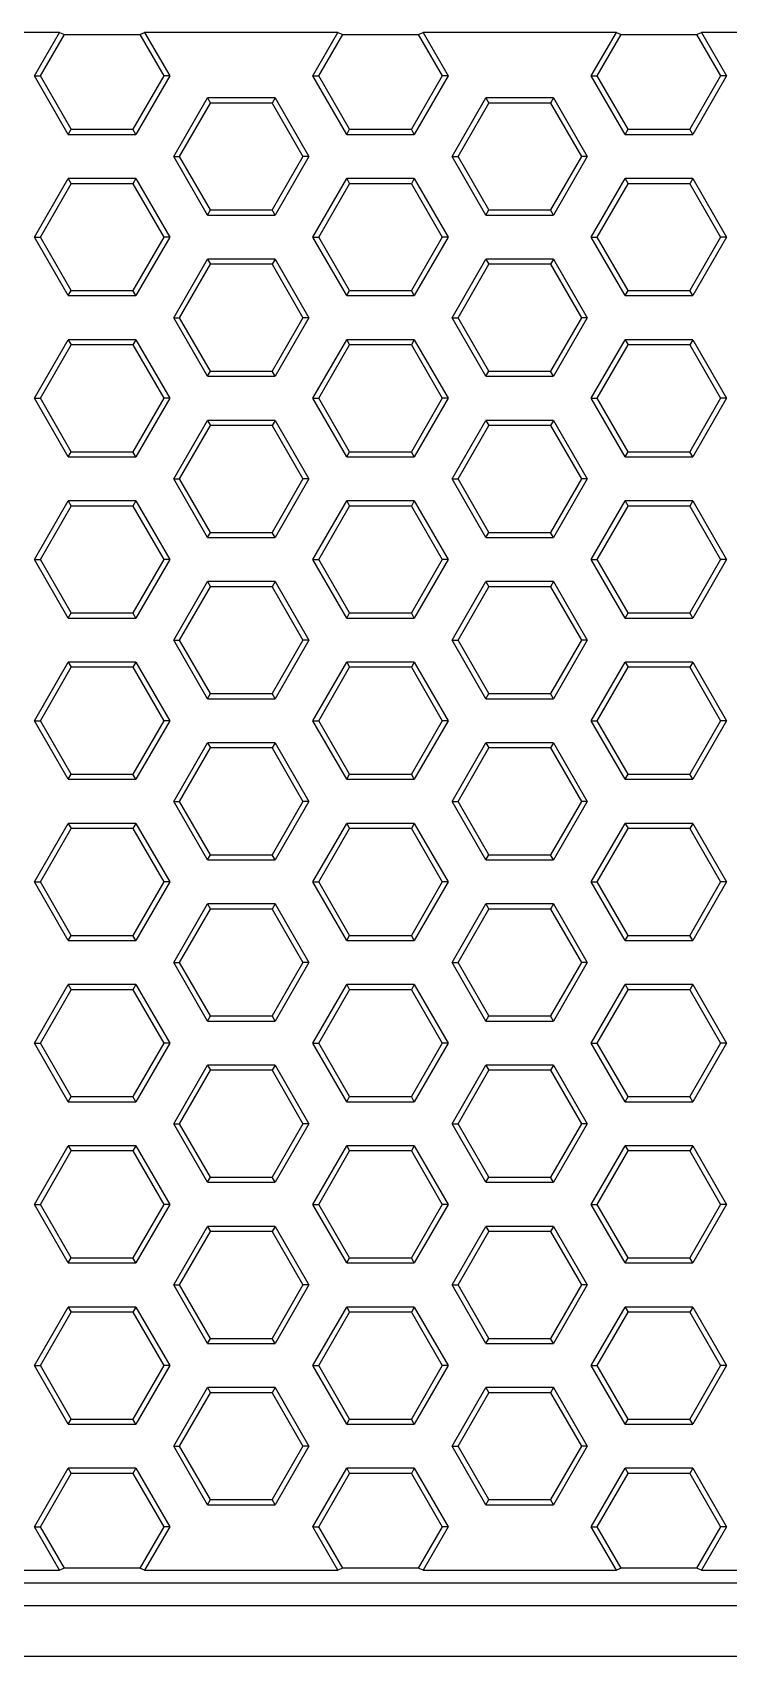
# Model space of a CAD drawing. Header units: inches. Extents: x 0.1 to 21.8, y 1.5 to 18.3.
# Drawn here: x 8.764 to 9.512, y 1.513 to 3.258 of the extents above; entities that cross this region are included whole.
import ezdxf

# ---------------------------------------------------------------- set-up
doc = ezdxf.new("R2010")
doc.units = ezdxf.units.IN
doc.header["$MEASUREMENT"] = 0
doc.layers.add('Honeycomb', color=7, linetype='Continuous', true_color=0xffffff)

msp = doc.modelspace()

# ---------------------------------------------------------------- linework, layer by layer
at = {"layer": 'Honeycomb', "color": 250, "linetype": 'Continuous'}
for p, q in [((8.792729, 3.258199), (8.584971, 3.258199)), ((8.765799, 3.211554), (8.792729, 3.258199)), ((8.772156, 3.211554), (8.797896, 3.256138)), ((8.792729, 3.258199), (8.797896, 3.256138)), ((8.797896, 3.256138), (8.878999, 3.256138)), ((8.878999, 3.256138), (8.884166, 3.258199)), ((8.878999, 3.256138), (8.90474, 3.211554)), ((8.884166, 3.258199), (8.911097, 3.211554)), ((9.091924, 3.258199), (8.884166, 3.258199)), ((9.064994, 3.211554), (9.091924, 3.258199)), ((9.071351, 3.211554), (9.097092, 3.256138)), ((9.091924, 3.258199), (9.097092, 3.256138)), ((9.097092, 3.256138), (9.178194, 3.256138)), ((9.178194, 3.256138), (9.183361, 3.258199)), ((9.178194, 3.256138), (9.203935, 3.211554)), ((9.183361, 3.258199), (9.210292, 3.211554)), ((9.391119, 3.258199), (9.183361, 3.258199)), ((9.364189, 3.211554), (9.391119, 3.258199)), ((9.370546, 3.211554), (9.396287, 3.256138)), ((9.391119, 3.258199), (9.396287, 3.256138)), ((9.396287, 3.256138), (9.477389, 3.256138)), ((9.477389, 3.256138), (9.482557, 3.258199)), ((9.477389, 3.256138), (9.50313, 3.211554)), ((9.482557, 3.258199), (9.509487, 3.211554)), ((9.690315, 3.258199), (9.482557, 3.258199)), ((8.802123, 3.148638), (8.765799, 3.211554)), ((8.765799, 3.211554), (8.772156, 3.211554)), ((8.805302, 3.154144), (8.772156, 3.211554)), ((8.90474, 3.211554), (8.871594, 3.154144)), ((8.911097, 3.211554), (8.874773, 3.148638)), ((8.911097, 3.211554), (8.90474, 3.211554)), ((9.101318, 3.148638), (9.064994, 3.211554)), ((9.064994, 3.211554), (9.071351, 3.211554)), ((9.104497, 3.154144), (9.071351, 3.211554)), ((9.203935, 3.211554), (9.170789, 3.154144)), ((9.210292, 3.211554), (9.173968, 3.148638)), ((9.210292, 3.211554), (9.203935, 3.211554)), ((9.400513, 3.148638), (9.364189, 3.211554)), ((9.364189, 3.211554), (9.370546, 3.211554)), ((9.403692, 3.154144), (9.370546, 3.211554)), ((9.50313, 3.211554), (9.469984, 3.154144)), ((9.509487, 3.211554), (9.473163, 3.148638)), ((9.509487, 3.211554), (9.50313, 3.211554)), ((8.915396, 3.124945), (8.951721, 3.187861)), ((8.921754, 3.124945), (8.954899, 3.182355)), ((8.951721, 3.187861), (8.954899, 3.182355)), ((9.02437, 3.187861), (8.951721, 3.187861)), ((9.021191, 3.182355), (8.954899, 3.182355)), ((9.02437, 3.187861), (9.021191, 3.182355)), ((9.021191, 3.182355), (9.054337, 3.124945)), ((9.02437, 3.187861), (9.060695, 3.124945)), ((9.214591, 3.124945), (9.250916, 3.187861)), ((9.220949, 3.124945), (9.254095, 3.182355)), ((9.250916, 3.187861), (9.254095, 3.182355)), ((9.323565, 3.187861), (9.250916, 3.187861)), ((9.320386, 3.182355), (9.254095, 3.182355)), ((9.323565, 3.187861), (9.320386, 3.182355)), ((9.320386, 3.182355), (9.353532, 3.124945)), ((9.323565, 3.187861), (9.35989, 3.124945)), ((8.802123, 3.148638), (8.805302, 3.154144)), ((8.802123, 3.148638), (8.874773, 3.148638)), ((8.805302, 3.154144), (8.871594, 3.154144)), ((8.874773, 3.148638), (8.871594, 3.154144)), ((9.101318, 3.148638), (9.104497, 3.154144)), ((9.101318, 3.148638), (9.173968, 3.148638)), ((9.104497, 3.154144), (9.170789, 3.154144)), ((9.173968, 3.148638), (9.170789, 3.154144)), ((9.400513, 3.148638), (9.403692, 3.154144)), ((9.400513, 3.148638), (9.473163, 3.148638)), ((9.403692, 3.154144), (9.469984, 3.154144)), ((9.473163, 3.148638), (9.469984, 3.154144)), ((8.951721, 3.062029), (8.915396, 3.124945)), ((8.915396, 3.124945), (8.921754, 3.124945)), ((8.954899, 3.067535), (8.921754, 3.124945)), ((9.054337, 3.124945), (9.021191, 3.067535)), ((9.060695, 3.124945), (9.02437, 3.062029)), ((9.060695, 3.124945), (9.054337, 3.124945)), ((9.250916, 3.062029), (9.214591, 3.124945)), ((9.214591, 3.124945), (9.220949, 3.124945)), ((9.254095, 3.067535), (9.220949, 3.124945)), ((9.353532, 3.124945), (9.320386, 3.067535)), ((9.35989, 3.124945), (9.323565, 3.062029)), ((9.35989, 3.124945), (9.353532, 3.124945)), ((8.765799, 3.038336), (8.802123, 3.101252)), ((8.772156, 3.038336), (8.805302, 3.095746)), ((8.802123, 3.101252), (8.805302, 3.095746)), ((8.874773, 3.101252), (8.802123, 3.101252)), ((8.871594, 3.095746), (8.805302, 3.095746)), ((8.874773, 3.101252), (8.871594, 3.095746)), ((8.871594, 3.095746), (8.90474, 3.038336)), ((8.874773, 3.101252), (8.911097, 3.038336)), ((9.064994, 3.038336), (9.101318, 3.101252)), ((9.071351, 3.038336), (9.104497, 3.095746)), ((9.101318, 3.101252), (9.104497, 3.095746)), ((9.173968, 3.101252), (9.101318, 3.101252)), ((9.170789, 3.095746), (9.104497, 3.095746)), ((9.173968, 3.101252), (9.170789, 3.095746)), ((9.170789, 3.095746), (9.203935, 3.038336)), ((9.173968, 3.101252), (9.210292, 3.038336)), ((9.364189, 3.038336), (9.400513, 3.101252)), ((9.370546, 3.038336), (9.403692, 3.095746)), ((9.400513, 3.101252), (9.403692, 3.095746)), ((9.473163, 3.101252), (9.400513, 3.101252)), ((9.469984, 3.095746), (9.403692, 3.095746)), ((9.473163, 3.101252), (9.469984, 3.095746)), ((9.469984, 3.095746), (9.50313, 3.038336)), ((9.473163, 3.101252), (9.509487, 3.038336)), ((8.951721, 3.062029), (8.954899, 3.067535)), ((8.951721, 3.062029), (9.02437, 3.062029)), ((8.954899, 3.067535), (9.021191, 3.067535)), ((9.02437, 3.062029), (9.021191, 3.067535)), ((9.250916, 3.062029), (9.254095, 3.067535)), ((9.250916, 3.062029), (9.323565, 3.062029)), ((9.254095, 3.067535), (9.320386, 3.067535)), ((9.323565, 3.062029), (9.320386, 3.067535)), ((8.802123, 2.97542), (8.765799, 3.038336)), ((8.765799, 3.038336), (8.772156, 3.038336)), ((8.805302, 2.980925), (8.772156, 3.038336)), ((8.90474, 3.038336), (8.871594, 2.980925)), ((8.911097, 3.038336), (8.874773, 2.97542)), ((8.911097, 3.038336), (8.90474, 3.038336)), ((9.101318, 2.97542), (9.064994, 3.038336)), ((9.064994, 3.038336), (9.071351, 3.038336)), ((9.104497, 2.980925), (9.071351, 3.038336)), ((9.203935, 3.038336), (9.170789, 2.980925)), ((9.210292, 3.038336), (9.173968, 2.97542)), ((9.210292, 3.038336), (9.203935, 3.038336)), ((9.400513, 2.97542), (9.364189, 3.038336)), ((9.364189, 3.038336), (9.370546, 3.038336)), ((9.403692, 2.980925), (9.370546, 3.038336)), ((9.50313, 3.038336), (9.469984, 2.980925)), ((9.509487, 3.038336), (9.473163, 2.97542)), ((9.509487, 3.038336), (9.50313, 3.038336)), ((8.915396, 2.951727), (8.951721, 3.014643)), ((8.921754, 2.951727), (8.954899, 3.009137)), ((8.951721, 3.014643), (8.954899, 3.009137)), ((9.02437, 3.014643), (8.951721, 3.014643)), ((9.021191, 3.009137), (8.954899, 3.009137)), ((9.02437, 3.014643), (9.021191, 3.009137)), ((9.021191, 3.009137), (9.054337, 2.951727)), ((9.02437, 3.014643), (9.060695, 2.951727)), ((9.214591, 2.951727), (9.250916, 3.014643)), ((9.220949, 2.951727), (9.254095, 3.009137)), ((9.250916, 3.014643), (9.254095, 3.009137)), ((9.323565, 3.014643), (9.250916, 3.014643)), ((9.320386, 3.009137), (9.254095, 3.009137)), ((9.323565, 3.014643), (9.320386, 3.009137)), ((9.320386, 3.009137), (9.353532, 2.951727)), ((9.323565, 3.014643), (9.35989, 2.951727)), ((8.802123, 2.97542), (8.805302, 2.980925)), ((8.802123, 2.97542), (8.874773, 2.97542)), ((8.805302, 2.980925), (8.871594, 2.980925)), ((8.874773, 2.97542), (8.871594, 2.980925)), ((9.101318, 2.97542), (9.104497, 2.980925)), ((9.101318, 2.97542), (9.173968, 2.97542)), ((9.104497, 2.980925), (9.170789, 2.980925)), ((9.173968, 2.97542), (9.170789, 2.980925)), ((9.400513, 2.97542), (9.403692, 2.980925)), ((9.400513, 2.97542), (9.473163, 2.97542)), ((9.403692, 2.980925), (9.469984, 2.980925)), ((9.473163, 2.97542), (9.469984, 2.980925)), ((8.951721, 2.888811), (8.915396, 2.951727)), ((8.915396, 2.951727), (8.921754, 2.951727)), ((8.954899, 2.894316), (8.921754, 2.951727)), ((9.054337, 2.951727), (9.021191, 2.894316)), ((9.060695, 2.951727), (9.02437, 2.888811)), ((9.060695, 2.951727), (9.054337, 2.951727)), ((9.250916, 2.888811), (9.214591, 2.951727)), ((9.214591, 2.951727), (9.220949, 2.951727)), ((9.254095, 2.894316), (9.220949, 2.951727)), ((9.353532, 2.951727), (9.320386, 2.894316)), ((9.35989, 2.951727), (9.323565, 2.888811)), ((9.35989, 2.951727), (9.353532, 2.951727)), ((8.765799, 2.865118), (8.802123, 2.928034)), ((8.772156, 2.865118), (8.805302, 2.922528)), ((8.802123, 2.928034), (8.805302, 2.922528)), ((8.874773, 2.928034), (8.802123, 2.928034)), ((8.871594, 2.922528), (8.805302, 2.922528)), ((8.874773, 2.928034), (8.871594, 2.922528)), ((8.871594, 2.922528), (8.90474, 2.865118)), ((8.874773, 2.928034), (8.911097, 2.865118)), ((9.064994, 2.865118), (9.101318, 2.928034)), ((9.071351, 2.865118), (9.104497, 2.922528)), ((9.101318, 2.928034), (9.104497, 2.922528)), ((9.173968, 2.928034), (9.101318, 2.928034)), ((9.170789, 2.922528), (9.104497, 2.922528)), ((9.173968, 2.928034), (9.170789, 2.922528)), ((9.170789, 2.922528), (9.203935, 2.865118)), ((9.173968, 2.928034), (9.210292, 2.865118)), ((9.364189, 2.865118), (9.400513, 2.928034)), ((9.370546, 2.865118), (9.403692, 2.922528)), ((9.400513, 2.928034), (9.403692, 2.922528)), ((9.473163, 2.928034), (9.400513, 2.928034)), ((9.469984, 2.922528), (9.403692, 2.922528)), ((9.473163, 2.928034), (9.469984, 2.922528)), ((9.469984, 2.922528), (9.50313, 2.865118)), ((9.473163, 2.928034), (9.509487, 2.865118)), ((8.951721, 2.888811), (8.954899, 2.894316)), ((8.951721, 2.888811), (9.02437, 2.888811)), ((8.954899, 2.894316), (9.021191, 2.894316)), ((9.02437, 2.888811), (9.021191, 2.894316)), ((9.250916, 2.888811), (9.254095, 2.894316)), ((9.250916, 2.888811), (9.323565, 2.888811)), ((9.254095, 2.894316), (9.320386, 2.894316)), ((9.323565, 2.888811), (9.320386, 2.894316)), ((8.802123, 2.802202), (8.765799, 2.865118)), ((8.765799, 2.865118), (8.772156, 2.865118)), ((8.805302, 2.807707), (8.772156, 2.865118)), ((8.90474, 2.865118), (8.871594, 2.807707)), ((8.911097, 2.865118), (8.874773, 2.802202)), ((8.911097, 2.865118), (8.90474, 2.865118)), ((9.101318, 2.802202), (9.064994, 2.865118)), ((9.064994, 2.865118), (9.071351, 2.865118)), ((9.104497, 2.807707), (9.071351, 2.865118)), ((9.203935, 2.865118), (9.170789, 2.807707)), ((9.210292, 2.865118), (9.173968, 2.802202)), ((9.210292, 2.865118), (9.203935, 2.865118)), ((9.400513, 2.802202), (9.364189, 2.865118)), ((9.364189, 2.865118), (9.370546, 2.865118)), ((9.403692, 2.807707), (9.370546, 2.865118)), ((9.50313, 2.865118), (9.469984, 2.807707)), ((9.509487, 2.865118), (9.473163, 2.802202)), ((9.509487, 2.865118), (9.50313, 2.865118)), ((8.915396, 2.778509), (8.951721, 2.841425)), ((8.921754, 2.778509), (8.954899, 2.835919)), ((8.951721, 2.841425), (8.954899, 2.835919)), ((9.02437, 2.841425), (8.951721, 2.841425)), ((9.021191, 2.835919), (8.954899, 2.835919)), ((9.02437, 2.841425), (9.021191, 2.835919)), ((9.021191, 2.835919), (9.054337, 2.778509)), ((9.02437, 2.841425), (9.060695, 2.778509)), ((9.214591, 2.778509), (9.250916, 2.841425)), ((9.220949, 2.778509), (9.254095, 2.835919)), ((9.250916, 2.841425), (9.254095, 2.835919)), ((9.323565, 2.841425), (9.250916, 2.841425)), ((9.320386, 2.835919), (9.254095, 2.835919)), ((9.323565, 2.841425), (9.320386, 2.835919)), ((9.320386, 2.835919), (9.353532, 2.778509)), ((9.323565, 2.841425), (9.35989, 2.778509)), ((8.802123, 2.802202), (8.805302, 2.807707)), ((8.802123, 2.802202), (8.874773, 2.802202)), ((8.805302, 2.807707), (8.871594, 2.807707)), ((8.874773, 2.802202), (8.871594, 2.807707)), ((9.101318, 2.802202), (9.104497, 2.807707)), ((9.101318, 2.802202), (9.173968, 2.802202)), ((9.104497, 2.807707), (9.170789, 2.807707)), ((9.173968, 2.802202), (9.170789, 2.807707)), ((9.400513, 2.802202), (9.403692, 2.807707)), ((9.400513, 2.802202), (9.473163, 2.802202)), ((9.403692, 2.807707), (9.469984, 2.807707)), ((9.473163, 2.802202), (9.469984, 2.807707)), ((8.951721, 2.715592), (8.915396, 2.778509)), ((8.915396, 2.778509), (8.921754, 2.778509)), ((8.954899, 2.721098), (8.921754, 2.778509)), ((9.054337, 2.778509), (9.021191, 2.721098)), ((9.060695, 2.778509), (9.02437, 2.715592)), ((9.060695, 2.778509), (9.054337, 2.778509)), ((9.250916, 2.715592), (9.214591, 2.778509)), ((9.214591, 2.778509), (9.220949, 2.778509)), ((9.254095, 2.721098), (9.220949, 2.778509)), ((9.353532, 2.778509), (9.320386, 2.721098)), ((9.35989, 2.778509), (9.323565, 2.715592)), ((9.35989, 2.778509), (9.353532, 2.778509)), ((8.765799, 2.691899), (8.802123, 2.754816)), ((8.772156, 2.691899), (8.805302, 2.74931)), ((8.802123, 2.754816), (8.805302, 2.74931)), ((8.874773, 2.754816), (8.802123, 2.754816)), ((8.871594, 2.74931), (8.805302, 2.74931)), ((8.874773, 2.754816), (8.871594, 2.74931)), ((8.871594, 2.74931), (8.90474, 2.691899)), ((8.874773, 2.754816), (8.911097, 2.691899)), ((9.064994, 2.691899), (9.101318, 2.754816)), ((9.071351, 2.691899), (9.104497, 2.74931)), ((9.101318, 2.754816), (9.104497, 2.74931)), ((9.173968, 2.754816), (9.101318, 2.754816)), ((9.170789, 2.74931), (9.104497, 2.74931)), ((9.173968, 2.754816), (9.170789, 2.74931)), ((9.170789, 2.74931), (9.203935, 2.691899)), ((9.173968, 2.754816), (9.210292, 2.691899)), ((9.364189, 2.691899), (9.400513, 2.754816)), ((9.370546, 2.691899), (9.403692, 2.74931)), ((9.400513, 2.754816), (9.403692, 2.74931)), ((9.473163, 2.754816), (9.400513, 2.754816)), ((9.469984, 2.74931), (9.403692, 2.74931)), ((9.473163, 2.754816), (9.469984, 2.74931)), ((9.469984, 2.74931), (9.50313, 2.691899)), ((9.473163, 2.754816), (9.509487, 2.691899)), ((8.951721, 2.715592), (8.954899, 2.721098)), ((8.951721, 2.715592), (9.02437, 2.715592)), ((8.954899, 2.721098), (9.021191, 2.721098)), ((9.02437, 2.715592), (9.021191, 2.721098)), ((9.250916, 2.715592), (9.254095, 2.721098)), ((9.250916, 2.715592), (9.323565, 2.715592)), ((9.254095, 2.721098), (9.320386, 2.721098)), ((9.323565, 2.715592), (9.320386, 2.721098)), ((8.802123, 2.628983), (8.765799, 2.691899)), ((8.765799, 2.691899), (8.772156, 2.691899)), ((8.805302, 2.634489), (8.772156, 2.691899)), ((8.90474, 2.691899), (8.871594, 2.634489)), ((8.911097, 2.691899), (8.874773, 2.628983)), ((8.911097, 2.691899), (8.90474, 2.691899)), ((9.101318, 2.628983), (9.064994, 2.691899)), ((9.064994, 2.691899), (9.071351, 2.691899)), ((9.104497, 2.634489), (9.071351, 2.691899)), ((9.203935, 2.691899), (9.170789, 2.634489)), ((9.210292, 2.691899), (9.173968, 2.628983)), ((9.210292, 2.691899), (9.203935, 2.691899)), ((9.400513, 2.628983), (9.364189, 2.691899)), ((9.364189, 2.691899), (9.370546, 2.691899)), ((9.403692, 2.634489), (9.370546, 2.691899)), ((9.50313, 2.691899), (9.469984, 2.634489)), ((9.509487, 2.691899), (9.473163, 2.628983)), ((9.509487, 2.691899), (9.50313, 2.691899)), ((8.915396, 2.60529), (8.951721, 2.668206)), ((8.921754, 2.60529), (8.954899, 2.662701)), ((8.951721, 2.668206), (8.954899, 2.662701)), ((9.02437, 2.668206), (8.951721, 2.668206)), ((9.021191, 2.662701), (8.954899, 2.662701)), ((9.02437, 2.668206), (9.021191, 2.662701)), ((9.021191, 2.662701), (9.054337, 2.60529)), ((9.02437, 2.668206), (9.060695, 2.60529)), ((9.214591, 2.60529), (9.250916, 2.668206)), ((9.220949, 2.60529), (9.254095, 2.662701)), ((9.250916, 2.668206), (9.254095, 2.662701)), ((9.323565, 2.668206), (9.250916, 2.668206)), ((9.320386, 2.662701), (9.254095, 2.662701)), ((9.323565, 2.668206), (9.320386, 2.662701)), ((9.320386, 2.662701), (9.353532, 2.60529)), ((9.323565, 2.668206), (9.35989, 2.60529)), ((8.802123, 2.628983), (8.805302, 2.634489)), ((8.802123, 2.628983), (8.874773, 2.628983)), ((8.805302, 2.634489), (8.871594, 2.634489)), ((8.874773, 2.628983), (8.871594, 2.634489)), ((9.101318, 2.628983), (9.104497, 2.634489)), ((9.101318, 2.628983), (9.173968, 2.628983)), ((9.104497, 2.634489), (9.170789, 2.634489)), ((9.173968, 2.628983), (9.170789, 2.634489)), ((9.400513, 2.628983), (9.403692, 2.634489)), ((9.400513, 2.628983), (9.473163, 2.628983)), ((9.403692, 2.634489), (9.469984, 2.634489)), ((9.473163, 2.628983), (9.469984, 2.634489)), ((8.951721, 2.542374), (8.915396, 2.60529)), ((8.915396, 2.60529), (8.921754, 2.60529)), ((8.954899, 2.54788), (8.921754, 2.60529)), ((9.054337, 2.60529), (9.021191, 2.54788)), ((9.060695, 2.60529), (9.02437, 2.542374)), ((9.060695, 2.60529), (9.054337, 2.60529)), ((9.250916, 2.542374), (9.214591, 2.60529)), ((9.214591, 2.60529), (9.220949, 2.60529)), ((9.254095, 2.54788), (9.220949, 2.60529)), ((9.353532, 2.60529), (9.320386, 2.54788)), ((9.35989, 2.60529), (9.323565, 2.542374)), ((9.35989, 2.60529), (9.353532, 2.60529)), ((8.765799, 2.518681), (8.802123, 2.581597)), ((8.772156, 2.518681), (8.805302, 2.576092)), ((8.802123, 2.581597), (8.805302, 2.576092)), ((8.874773, 2.581597), (8.802123, 2.581597)), ((8.871594, 2.576092), (8.805302, 2.576092)), ((8.874773, 2.581597), (8.871594, 2.576092)), ((8.871594, 2.576092), (8.90474, 2.518681)), ((8.874773, 2.581597), (8.911097, 2.518681)), ((9.064994, 2.518681), (9.101318, 2.581597)), ((9.071351, 2.518681), (9.104497, 2.576092)), ((9.101318, 2.581597), (9.104497, 2.576092)), ((9.173968, 2.581597), (9.101318, 2.581597)), ((9.170789, 2.576092), (9.104497, 2.576092)), ((9.173968, 2.581597), (9.170789, 2.576092)), ((9.170789, 2.576092), (9.203935, 2.518681)), ((9.173968, 2.581597), (9.210292, 2.518681)), ((9.364189, 2.518681), (9.400513, 2.581597)), ((9.370546, 2.518681), (9.403692, 2.576092)), ((9.400513, 2.581597), (9.403692, 2.576092)), ((9.473163, 2.581597), (9.400513, 2.581597)), ((9.469984, 2.576092), (9.403692, 2.576092)), ((9.473163, 2.581597), (9.469984, 2.576092)), ((9.469984, 2.576092), (9.50313, 2.518681)), ((9.473163, 2.581597), (9.509487, 2.518681)), ((8.951721, 2.542374), (8.954899, 2.54788)), ((8.954899, 2.54788), (9.021191, 2.54788)), ((9.02437, 2.542374), (9.021191, 2.54788)), ((9.250916, 2.542374), (9.254095, 2.54788)), ((9.254095, 2.54788), (9.320386, 2.54788)), ((9.323565, 2.542374), (9.320386, 2.54788)), ((8.951721, 2.542374), (9.02437, 2.542374)), ((9.250916, 2.542374), (9.323565, 2.542374)), ((8.802123, 2.455765), (8.765799, 2.518681)), ((8.765799, 2.518681), (8.772156, 2.518681)), ((8.805302, 2.461271), (8.772156, 2.518681)), ((8.90474, 2.518681), (8.871594, 2.461271)), ((8.911097, 2.518681), (8.874773, 2.455765)), ((8.911097, 2.518681), (8.90474, 2.518681)), ((9.101318, 2.455765), (9.064994, 2.518681)), ((9.064994, 2.518681), (9.071351, 2.518681)), ((9.104497, 2.461271), (9.071351, 2.518681)), ((9.203935, 2.518681), (9.170789, 2.461271)), ((9.210292, 2.518681), (9.173968, 2.455765)), ((9.210292, 2.518681), (9.203935, 2.518681)), ((9.400513, 2.455765), (9.364189, 2.518681)), ((9.364189, 2.518681), (9.370546, 2.518681)), ((9.403692, 2.461271), (9.370546, 2.518681)), ((9.50313, 2.518681), (9.469984, 2.461271)), ((9.509487, 2.518681), (9.473163, 2.455765)), ((9.509487, 2.518681), (9.50313, 2.518681)), ((8.915396, 2.432072), (8.951721, 2.494988)), ((8.921754, 2.432072), (8.954899, 2.489483)), ((8.951721, 2.494988), (8.954899, 2.489483)), ((9.02437, 2.494988), (8.951721, 2.494988)), ((9.021191, 2.489483), (8.954899, 2.489483)), ((9.02437, 2.494988), (9.021191, 2.489483)), ((9.021191, 2.489483), (9.054337, 2.432072)), ((9.02437, 2.494988), (9.060695, 2.432072)), ((9.214591, 2.432072), (9.250916, 2.494988)), ((9.220949, 2.432072), (9.254095, 2.489483)), ((9.250916, 2.494988), (9.254095, 2.489483)), ((9.323565, 2.494988), (9.250916, 2.494988)), ((9.320386, 2.489483), (9.254095, 2.489483)), ((9.323565, 2.494988), (9.320386, 2.489483)), ((9.320386, 2.489483), (9.353532, 2.432072)), ((9.323565, 2.494988), (9.35989, 2.432072)), ((8.802123, 2.455765), (8.805302, 2.461271)), ((8.805302, 2.461271), (8.871594, 2.461271)), ((8.874773, 2.455765), (8.871594, 2.461271)), ((9.101318, 2.455765), (9.104497, 2.461271)), ((9.104497, 2.461271), (9.170789, 2.461271)), ((9.173968, 2.455765), (9.170789, 2.461271)), ((9.400513, 2.455765), (9.403692, 2.461271)), ((9.403692, 2.461271), (9.469984, 2.461271)), ((9.473163, 2.455765), (9.469984, 2.461271)), ((8.802123, 2.455765), (8.874773, 2.455765)), ((9.101318, 2.455765), (9.173968, 2.455765)), ((9.400513, 2.455765), (9.473163, 2.455765)), ((8.951721, 2.369156), (8.915396, 2.432072)), ((8.915396, 2.432072), (8.921754, 2.432072)), ((8.954899, 2.374662), (8.921754, 2.432072)), ((9.054337, 2.432072), (9.021191, 2.374662)), ((9.060695, 2.432072), (9.02437, 2.369156)), ((9.060695, 2.432072), (9.054337, 2.432072)), ((9.250916, 2.369156), (9.214591, 2.432072)), ((9.214591, 2.432072), (9.220949, 2.432072)), ((9.254095, 2.374662), (9.220949, 2.432072)), ((9.353532, 2.432072), (9.320386, 2.374662)), ((9.35989, 2.432072), (9.323565, 2.369156)), ((9.35989, 2.432072), (9.353532, 2.432072)), ((8.765799, 2.345463), (8.802123, 2.408379)), ((8.802123, 2.408379), (8.805302, 2.402873)), ((8.874773, 2.408379), (8.802123, 2.408379)), ((8.874773, 2.408379), (8.871594, 2.402873)), ((8.874773, 2.408379), (8.911097, 2.345463)), ((9.064994, 2.345463), (9.101318, 2.408379)), ((9.101318, 2.408379), (9.104497, 2.402873)), ((9.173968, 2.408379), (9.101318, 2.408379)), ((9.173968, 2.408379), (9.170789, 2.402873)), ((9.173968, 2.408379), (9.210292, 2.345463)), ((9.364189, 2.345463), (9.400513, 2.408379)), ((9.400513, 2.408379), (9.403692, 2.402873)), ((9.473163, 2.408379), (9.400513, 2.408379)), ((9.473163, 2.408379), (9.469984, 2.402873)), ((9.473163, 2.408379), (9.509487, 2.345463)), ((8.772156, 2.345463), (8.805302, 2.402873)), ((8.871594, 2.402873), (8.805302, 2.402873)), ((8.871594, 2.402873), (8.90474, 2.345463)), ((9.071351, 2.345463), (9.104497, 2.402873)), ((9.170789, 2.402873), (9.104497, 2.402873)), ((9.170789, 2.402873), (9.203935, 2.345463)), ((9.370546, 2.345463), (9.403692, 2.402873)), ((9.469984, 2.402873), (9.403692, 2.402873)), ((9.469984, 2.402873), (9.50313, 2.345463)), ((8.951721, 2.369156), (8.954899, 2.374662)), ((8.954899, 2.374662), (9.021191, 2.374662)), ((9.02437, 2.369156), (9.021191, 2.374662)), ((9.250916, 2.369156), (9.254095, 2.374662)), ((9.254095, 2.374662), (9.320386, 2.374662)), ((9.323565, 2.369156), (9.320386, 2.374662)), ((8.951721, 2.369156), (9.02437, 2.369156)), ((9.250916, 2.369156), (9.323565, 2.369156)), ((8.802123, 2.282547), (8.765799, 2.345463)), ((8.765799, 2.345463), (8.772156, 2.345463)), ((8.805302, 2.288053), (8.772156, 2.345463)), ((8.90474, 2.345463), (8.871594, 2.288053)), ((8.911097, 2.345463), (8.874773, 2.282547)), ((8.911097, 2.345463), (8.90474, 2.345463)), ((9.101318, 2.282547), (9.064994, 2.345463)), ((9.064994, 2.345463), (9.071351, 2.345463)), ((9.104497, 2.288053), (9.071351, 2.345463)), ((9.203935, 2.345463), (9.170789, 2.288053)), ((9.210292, 2.345463), (9.173968, 2.282547)), ((9.210292, 2.345463), (9.203935, 2.345463)), ((9.400513, 2.282547), (9.364189, 2.345463)), ((9.364189, 2.345463), (9.370546, 2.345463)), ((9.403692, 2.288053), (9.370546, 2.345463)), ((9.50313, 2.345463), (9.469984, 2.288053)), ((9.509487, 2.345463), (9.473163, 2.282547)), ((9.509487, 2.345463), (9.50313, 2.345463)), ((8.915396, 2.258854), (8.951721, 2.32177)), ((8.951721, 2.32177), (8.954899, 2.316264)), ((9.02437, 2.32177), (8.951721, 2.32177)), ((9.02437, 2.32177), (9.021191, 2.316264)), ((9.02437, 2.32177), (9.060695, 2.258854)), ((9.214591, 2.258854), (9.250916, 2.32177)), ((9.250916, 2.32177), (9.254095, 2.316264)), ((9.323565, 2.32177), (9.250916, 2.32177)), ((9.323565, 2.32177), (9.320386, 2.316264)), ((9.323565, 2.32177), (9.35989, 2.258854)), ((8.921754, 2.258854), (8.954899, 2.316264)), ((9.021191, 2.316264), (8.954899, 2.316264)), ((9.021191, 2.316264), (9.054337, 2.258854)), ((9.220949, 2.258854), (9.254095, 2.316264)), ((9.320386, 2.316264), (9.254095, 2.316264)), ((9.320386, 2.316264), (9.353532, 2.258854)), ((8.802123, 2.282547), (8.805302, 2.288053)), ((8.805302, 2.288053), (8.871594, 2.288053)), ((8.874773, 2.282547), (8.871594, 2.288053)), ((9.101318, 2.282547), (9.104497, 2.288053)), ((9.104497, 2.288053), (9.170789, 2.288053)), ((9.173968, 2.282547), (9.170789, 2.288053)), ((9.400513, 2.282547), (9.403692, 2.288053)), ((9.403692, 2.288053), (9.469984, 2.288053)), ((9.473163, 2.282547), (9.469984, 2.288053)), ((8.802123, 2.282547), (8.874773, 2.282547)), ((9.101318, 2.282547), (9.173968, 2.282547)), ((9.400513, 2.282547), (9.473163, 2.282547)), ((8.951721, 2.195938), (8.915396, 2.258854)), ((8.915396, 2.258854), (8.921754, 2.258854)), ((8.954899, 2.201444), (8.921754, 2.258854)), ((9.054337, 2.258854), (9.021191, 2.201444)), ((9.060695, 2.258854), (9.02437, 2.195938)), ((9.060695, 2.258854), (9.054337, 2.258854)), ((9.250916, 2.195938), (9.214591, 2.258854)), ((9.214591, 2.258854), (9.220949, 2.258854)), ((9.254095, 2.201444), (9.220949, 2.258854)), ((9.353532, 2.258854), (9.320386, 2.201444)), ((9.35989, 2.258854), (9.323565, 2.195938)), ((9.35989, 2.258854), (9.353532, 2.258854)), ((8.765799, 2.172245), (8.802123, 2.235161)), ((8.802123, 2.235161), (8.805302, 2.229655)), ((8.874773, 2.235161), (8.802123, 2.235161)), ((8.874773, 2.235161), (8.871594, 2.229655)), ((8.874773, 2.235161), (8.911097, 2.172245)), ((9.064994, 2.172245), (9.101318, 2.235161)), ((9.101318, 2.235161), (9.104497, 2.229655)), ((9.173968, 2.235161), (9.101318, 2.235161)), ((9.173968, 2.235161), (9.170789, 2.229655)), ((9.173968, 2.235161), (9.210292, 2.172245)), ((9.364189, 2.172245), (9.400513, 2.235161)), ((9.400513, 2.235161), (9.403692, 2.229655)), ((9.473163, 2.235161), (9.400513, 2.235161)), ((9.473163, 2.235161), (9.469984, 2.229655)), ((9.473163, 2.235161), (9.509487, 2.172245)), ((8.772156, 2.172245), (8.805302, 2.229655)), ((8.871594, 2.229655), (8.805302, 2.229655)), ((8.871594, 2.229655), (8.90474, 2.172245)), ((9.071351, 2.172245), (9.104497, 2.229655)), ((9.170789, 2.229655), (9.104497, 2.229655)), ((9.170789, 2.229655), (9.203935, 2.172245)), ((9.370546, 2.172245), (9.403692, 2.229655)), ((9.469984, 2.229655), (9.403692, 2.229655)), ((9.469984, 2.229655), (9.50313, 2.172245)), ((8.951721, 2.195938), (8.954899, 2.201444)), ((8.954899, 2.201444), (9.021191, 2.201444)), ((9.02437, 2.195938), (9.021191, 2.201444)), ((9.250916, 2.195938), (9.254095, 2.201444)), ((9.254095, 2.201444), (9.320386, 2.201444)), ((9.323565, 2.195938), (9.320386, 2.201444)), ((8.951721, 2.195938), (9.02437, 2.195938)), ((9.250916, 2.195938), (9.323565, 2.195938)), ((8.802123, 2.109329), (8.765799, 2.172245)), ((8.765799, 2.172245), (8.772156, 2.172245)), ((8.805302, 2.114834), (8.772156, 2.172245)), ((8.90474, 2.172245), (8.871594, 2.114834)), ((8.911097, 2.172245), (8.874773, 2.109329)), ((8.911097, 2.172245), (8.90474, 2.172245)), ((9.101318, 2.109329), (9.064994, 2.172245)), ((9.064994, 2.172245), (9.071351, 2.172245)), ((9.104497, 2.114834), (9.071351, 2.172245)), ((9.203935, 2.172245), (9.170789, 2.114834)), ((9.210292, 2.172245), (9.173968, 2.109329)), ((9.210292, 2.172245), (9.203935, 2.172245)), ((9.400513, 2.109329), (9.364189, 2.172245)), ((9.364189, 2.172245), (9.370546, 2.172245)), ((9.403692, 2.114834), (9.370546, 2.172245)), ((9.50313, 2.172245), (9.469984, 2.114834)), ((9.509487, 2.172245), (9.473163, 2.109329)), ((9.509487, 2.172245), (9.50313, 2.172245)), ((8.915396, 2.085636), (8.951721, 2.148552)), ((8.951721, 2.148552), (8.954899, 2.143046)), ((9.02437, 2.148552), (8.951721, 2.148552)), ((9.02437, 2.148552), (9.021191, 2.143046)), ((9.02437, 2.148552), (9.060695, 2.085636)), ((9.214591, 2.085636), (9.250916, 2.148552)), ((9.250916, 2.148552), (9.254095, 2.143046)), ((9.323565, 2.148552), (9.250916, 2.148552)), ((9.323565, 2.148552), (9.320386, 2.143046)), ((9.323565, 2.148552), (9.35989, 2.085636)), ((8.921754, 2.085636), (8.954899, 2.143046)), ((9.021191, 2.143046), (8.954899, 2.143046)), ((9.021191, 2.143046), (9.054337, 2.085636)), ((9.220949, 2.085636), (9.254095, 2.143046)), ((9.320386, 2.143046), (9.254095, 2.143046)), ((9.320386, 2.143046), (9.353532, 2.085636)), ((8.802123, 2.109329), (8.805302, 2.114834)), ((8.805302, 2.114834), (8.871594, 2.114834)), ((8.874773, 2.109329), (8.871594, 2.114834)), ((9.101318, 2.109329), (9.104497, 2.114834)), ((9.104497, 2.114834), (9.170789, 2.114834)), ((9.173968, 2.109329), (9.170789, 2.114834)), ((9.400513, 2.109329), (9.403692, 2.114834)), ((9.403692, 2.114834), (9.469984, 2.114834)), ((9.473163, 2.109329), (9.469984, 2.114834)), ((8.802123, 2.109329), (8.874773, 2.109329)), ((9.101318, 2.109329), (9.173968, 2.109329)), ((9.400513, 2.109329), (9.473163, 2.109329)), ((8.951721, 2.02272), (8.915396, 2.085636)), ((8.915396, 2.085636), (8.921754, 2.085636)), ((8.954899, 2.028225), (8.921754, 2.085636)), ((9.054337, 2.085636), (9.021191, 2.028225)), ((9.060695, 2.085636), (9.02437, 2.02272)), ((9.060695, 2.085636), (9.054337, 2.085636)), ((9.250916, 2.02272), (9.214591, 2.085636)), ((9.214591, 2.085636), (9.220949, 2.085636)), ((9.254095, 2.028225), (9.220949, 2.085636)), ((9.353532, 2.085636), (9.320386, 2.028225)), ((9.35989, 2.085636), (9.323565, 2.02272)), ((9.35989, 2.085636), (9.353532, 2.085636)), ((8.765799, 1.999027), (8.802123, 2.061943)), ((8.802123, 2.061943), (8.805302, 2.056437)), ((8.874773, 2.061943), (8.802123, 2.061943)), ((8.874773, 2.061943), (8.871594, 2.056437)), ((8.874773, 2.061943), (8.911097, 1.999027)), ((9.064994, 1.999027), (9.101318, 2.061943)), ((9.101318, 2.061943), (9.104497, 2.056437)), ((9.173968, 2.061943), (9.101318, 2.061943)), ((9.173968, 2.061943), (9.170789, 2.056437)), ((9.173968, 2.061943), (9.210292, 1.999027)), ((9.364189, 1.999027), (9.400513, 2.061943)), ((9.400513, 2.061943), (9.403692, 2.056437)), ((9.473163, 2.061943), (9.400513, 2.061943)), ((9.473163, 2.061943), (9.469984, 2.056437)), ((9.473163, 2.061943), (9.509487, 1.999027)), ((8.772156, 1.999027), (8.805302, 2.056437)), ((8.871594, 2.056437), (8.805302, 2.056437)), ((8.871594, 2.056437), (8.90474, 1.999027)), ((9.071351, 1.999027), (9.104497, 2.056437)), ((9.170789, 2.056437), (9.104497, 2.056437)), ((9.170789, 2.056437), (9.203935, 1.999027)), ((9.370546, 1.999027), (9.403692, 2.056437)), ((9.469984, 2.056437), (9.403692, 2.056437)), ((9.469984, 2.056437), (9.50313, 1.999027)), ((8.951721, 2.02272), (8.954899, 2.028225)), ((8.954899, 2.028225), (9.021191, 2.028225)), ((9.02437, 2.02272), (9.021191, 2.028225)), ((9.250916, 2.02272), (9.254095, 2.028225)), ((9.254095, 2.028225), (9.320386, 2.028225)), ((9.323565, 2.02272), (9.320386, 2.028225)), ((8.951721, 2.02272), (9.02437, 2.02272)), ((9.250916, 2.02272), (9.323565, 2.02272)), ((8.802123, 1.936111), (8.765799, 1.999027)), ((8.765799, 1.999027), (8.772156, 1.999027)), ((8.805302, 1.941616), (8.772156, 1.999027)), ((8.90474, 1.999027), (8.871594, 1.941616)), ((8.911097, 1.999027), (8.874773, 1.936111)), ((8.911097, 1.999027), (8.90474, 1.999027)), ((9.101318, 1.936111), (9.064994, 1.999027)), ((9.064994, 1.999027), (9.071351, 1.999027)), ((9.104497, 1.941616), (9.071351, 1.999027)), ((9.203935, 1.999027), (9.170789, 1.941616)), ((9.210292, 1.999027), (9.173968, 1.936111)), ((9.210292, 1.999027), (9.203935, 1.999027)), ((9.400513, 1.936111), (9.364189, 1.999027)), ((9.364189, 1.999027), (9.370546, 1.999027)), ((9.403692, 1.941616), (9.370546, 1.999027)), ((9.50313, 1.999027), (9.469984, 1.941616)), ((9.509487, 1.999027), (9.473163, 1.936111)), ((9.509487, 1.999027), (9.50313, 1.999027)), ((8.915396, 1.912418), (8.951721, 1.975334)), ((8.951721, 1.975334), (8.954899, 1.969828)), ((9.02437, 1.975334), (8.951721, 1.975334)), ((9.02437, 1.975334), (9.021191, 1.969828)), ((9.02437, 1.975334), (9.060695, 1.912418)), ((9.214591, 1.912418), (9.250916, 1.975334)), ((9.250916, 1.975334), (9.254095, 1.969828)), ((9.323565, 1.975334), (9.250916, 1.975334)), ((9.323565, 1.975334), (9.320386, 1.969828)), ((9.323565, 1.975334), (9.35989, 1.912418)), ((8.921754, 1.912418), (8.954899, 1.969828)), ((9.021191, 1.969828), (8.954899, 1.969828)), ((9.021191, 1.969828), (9.054337, 1.912418)), ((9.220949, 1.912418), (9.254095, 1.969828)), ((9.320386, 1.969828), (9.254095, 1.969828)), ((9.320386, 1.969828), (9.353532, 1.912418)), ((8.802123, 1.936111), (8.805302, 1.941616)), ((8.805302, 1.941616), (8.871594, 1.941616)), ((8.874773, 1.936111), (8.871594, 1.941616)), ((9.101318, 1.936111), (9.104497, 1.941616)), ((9.104497, 1.941616), (9.170789, 1.941616)), ((9.173968, 1.936111), (9.170789, 1.941616)), ((9.400513, 1.936111), (9.403692, 1.941616)), ((9.403692, 1.941616), (9.469984, 1.941616)), ((9.473163, 1.936111), (9.469984, 1.941616)), ((8.802123, 1.936111), (8.874773, 1.936111)), ((9.101318, 1.936111), (9.173968, 1.936111)), ((9.400513, 1.936111), (9.473163, 1.936111)), ((8.951721, 1.849501), (8.915396, 1.912418)), ((8.915396, 1.912418), (8.921754, 1.912418)), ((8.954899, 1.855007), (8.921754, 1.912418)), ((9.054337, 1.912418), (9.021191, 1.855007)), ((9.060695, 1.912418), (9.02437, 1.849501)), ((9.060695, 1.912418), (9.054337, 1.912418)), ((9.250916, 1.849501), (9.214591, 1.912418)), ((9.214591, 1.912418), (9.220949, 1.912418)), ((9.254095, 1.855007), (9.220949, 1.912418)), ((9.353532, 1.912418), (9.320386, 1.855007)), ((9.35989, 1.912418), (9.323565, 1.849501)), ((9.35989, 1.912418), (9.353532, 1.912418)), ((8.765799, 1.825808), (8.802123, 1.888725)), ((8.802123, 1.888725), (8.805302, 1.883219)), ((8.874773, 1.888725), (8.802123, 1.888725)), ((8.874773, 1.888725), (8.871594, 1.883219)), ((8.874773, 1.888725), (8.911097, 1.825808)), ((9.064994, 1.825808), (9.101318, 1.888725)), ((9.101318, 1.888725), (9.104497, 1.883219)), ((9.173968, 1.888725), (9.101318, 1.888725)), ((9.173968, 1.888725), (9.170789, 1.883219)), ((9.173968, 1.888725), (9.210292, 1.825808)), ((9.364189, 1.825808), (9.400513, 1.888725)), ((9.400513, 1.888725), (9.403692, 1.883219)), ((9.473163, 1.888725), (9.400513, 1.888725)), ((9.473163, 1.888725), (9.469984, 1.883219)), ((9.473163, 1.888725), (9.509487, 1.825808)), ((8.772156, 1.825808), (8.805302, 1.883219)), ((8.871594, 1.883219), (8.805302, 1.883219)), ((8.871594, 1.883219), (8.90474, 1.825808)), ((9.071351, 1.825808), (9.104497, 1.883219)), ((9.170789, 1.883219), (9.104497, 1.883219)), ((9.170789, 1.883219), (9.203935, 1.825808)), ((9.370546, 1.825808), (9.403692, 1.883219)), ((9.469984, 1.883219), (9.403692, 1.883219)), ((9.469984, 1.883219), (9.50313, 1.825808)), ((8.951721, 1.849501), (8.954899, 1.855007)), ((8.954899, 1.855007), (9.021191, 1.855007)), ((9.02437, 1.849501), (9.021191, 1.855007)), ((9.250916, 1.849501), (9.254095, 1.855007)), ((9.254095, 1.855007), (9.320386, 1.855007)), ((9.323565, 1.849501), (9.320386, 1.855007)), ((8.951721, 1.849501), (9.02437, 1.849501)), ((9.250916, 1.849501), (9.323565, 1.849501)), ((8.802123, 1.762892), (8.765799, 1.825808)), ((8.765799, 1.825808), (8.772156, 1.825808)), ((8.805302, 1.768398), (8.772156, 1.825808)), ((8.90474, 1.825808), (8.871594, 1.768398)), ((8.911097, 1.825808), (8.874773, 1.762892)), ((8.911097, 1.825808), (8.90474, 1.825808)), ((9.101318, 1.762892), (9.064994, 1.825808)), ((9.064994, 1.825808), (9.071351, 1.825808)), ((9.104497, 1.768398), (9.071351, 1.825808)), ((9.203935, 1.825808), (9.170789, 1.768398)), ((9.210292, 1.825808), (9.173968, 1.762892)), ((9.210292, 1.825808), (9.203935, 1.825808)), ((9.400513, 1.762892), (9.364189, 1.825808)), ((9.364189, 1.825808), (9.370546, 1.825808)), ((9.403692, 1.768398), (9.370546, 1.825808)), ((9.50313, 1.825808), (9.469984, 1.768398)), ((9.509487, 1.825808), (9.473163, 1.762892)), ((9.509487, 1.825808), (9.50313, 1.825808)), ((8.915396, 1.739199), (8.951721, 1.802115)), ((8.951721, 1.802115), (8.954899, 1.79661)), ((9.02437, 1.802115), (8.951721, 1.802115)), ((9.02437, 1.802115), (9.021191, 1.79661)), ((9.02437, 1.802115), (9.060695, 1.739199)), ((9.214591, 1.739199), (9.250916, 1.802115)), ((9.250916, 1.802115), (9.254095, 1.79661)), ((9.323565, 1.802115), (9.250916, 1.802115)), ((9.323565, 1.802115), (9.320386, 1.79661)), ((9.323565, 1.802115), (9.35989, 1.739199)), ((8.921754, 1.739199), (8.954899, 1.79661)), ((9.021191, 1.79661), (8.954899, 1.79661)), ((9.021191, 1.79661), (9.054337, 1.739199)), ((9.220949, 1.739199), (9.254095, 1.79661)), ((9.320386, 1.79661), (9.254095, 1.79661)), ((9.320386, 1.79661), (9.353532, 1.739199)), ((8.802123, 1.762892), (8.805302, 1.768398)), ((8.802123, 1.762892), (8.874773, 1.762892)), ((8.805302, 1.768398), (8.871594, 1.768398)), ((8.874773, 1.762892), (8.871594, 1.768398)), ((9.101318, 1.762892), (9.104497, 1.768398)), ((9.101318, 1.762892), (9.173968, 1.762892)), ((9.104497, 1.768398), (9.170789, 1.768398)), ((9.173968, 1.762892), (9.170789, 1.768398)), ((9.400513, 1.762892), (9.403692, 1.768398)), ((9.400513, 1.762892), (9.473163, 1.762892)), ((9.403692, 1.768398), (9.469984, 1.768398)), ((9.473163, 1.762892), (9.469984, 1.768398)), ((8.951721, 1.676283), (8.915396, 1.739199)), ((8.915396, 1.739199), (8.921754, 1.739199)), ((8.954899, 1.681789), (8.921754, 1.739199)), ((9.054337, 1.739199), (9.021191, 1.681789)), ((9.060695, 1.739199), (9.02437, 1.676283)), ((9.060695, 1.739199), (9.054337, 1.739199)), ((9.250916, 1.676283), (9.214591, 1.739199)), ((9.214591, 1.739199), (9.220949, 1.739199)), ((9.254095, 1.681789), (9.220949, 1.739199)), ((9.353532, 1.739199), (9.320386, 1.681789)), ((9.35989, 1.739199), (9.323565, 1.676283)), ((9.35989, 1.739199), (9.353532, 1.739199)), ((8.765799, 1.65259), (8.802123, 1.715506)), ((8.802123, 1.715506), (8.805302, 1.710001)), ((8.874773, 1.715506), (8.802123, 1.715506)), ((8.874773, 1.715506), (8.871594, 1.710001)), ((8.874773, 1.715506), (8.911097, 1.65259)), ((9.064994, 1.65259), (9.101318, 1.715506)), ((9.101318, 1.715506), (9.104497, 1.710001)), ((9.173968, 1.715506), (9.101318, 1.715506)), ((9.173968, 1.715506), (9.170789, 1.710001)), ((9.173968, 1.715506), (9.210292, 1.65259)), ((9.364189, 1.65259), (9.400513, 1.715506)), ((9.400513, 1.715506), (9.403692, 1.710001)), ((9.473163, 1.715506), (9.400513, 1.715506)), ((9.473163, 1.715506), (9.469984, 1.710001)), ((9.473163, 1.715506), (9.509487, 1.65259)), ((8.772156, 1.65259), (8.805302, 1.710001)), ((8.871594, 1.710001), (8.805302, 1.710001)), ((8.871594, 1.710001), (8.90474, 1.65259)), ((9.071351, 1.65259), (9.104497, 1.710001)), ((9.170789, 1.710001), (9.104497, 1.710001)), ((9.170789, 1.710001), (9.203935, 1.65259)), ((9.370546, 1.65259), (9.403692, 1.710001)), ((9.469984, 1.710001), (9.403692, 1.710001)), ((9.469984, 1.710001), (9.50313, 1.65259)), ((8.951721, 1.676283), (8.954899, 1.681789)), ((8.951721, 1.676283), (9.02437, 1.676283)), ((8.954899, 1.681789), (9.021191, 1.681789)), ((9.02437, 1.676283), (9.021191, 1.681789)), ((9.250916, 1.676283), (9.254095, 1.681789)), ((9.250916, 1.676283), (9.323565, 1.676283)), ((9.254095, 1.681789), (9.320386, 1.681789)), ((9.323565, 1.676283), (9.320386, 1.681789)), ((8.792748, 1.605912), (8.765799, 1.65259)), ((8.765799, 1.65259), (8.772156, 1.65259)), ((8.797915, 1.607974), (8.772156, 1.65259)), ((8.90474, 1.65259), (8.87898, 1.607974)), ((8.911097, 1.65259), (8.884148, 1.605912)), ((8.911097, 1.65259), (8.90474, 1.65259)), ((9.091943, 1.605912), (9.064994, 1.65259)), ((9.064994, 1.65259), (9.071351, 1.65259)), ((9.09711, 1.607974), (9.071351, 1.65259)), ((9.203935, 1.65259), (9.178176, 1.607974)), ((9.210292, 1.65259), (9.183343, 1.605912)), ((9.210292, 1.65259), (9.203935, 1.65259)), ((9.391138, 1.605912), (9.364189, 1.65259)), ((9.364189, 1.65259), (9.370546, 1.65259)), ((9.396305, 1.607974), (9.370546, 1.65259)), ((9.50313, 1.65259), (9.477371, 1.607974)), ((9.509487, 1.65259), (9.482538, 1.605912)), ((9.509487, 1.65259), (9.50313, 1.65259)), ((8.584953, 1.605912), (8.792748, 1.605912)), ((8.797915, 1.607974), (8.792748, 1.605912)), ((8.87898, 1.607974), (8.797915, 1.607974)), ((8.884148, 1.605912), (8.87898, 1.607974)), ((8.884148, 1.605912), (9.091943, 1.605912)), ((9.09711, 1.607974), (9.091943, 1.605912)), ((9.178176, 1.607974), (9.09711, 1.607974)), ((9.183343, 1.605912), (9.178176, 1.607974)), ((9.183343, 1.605912), (9.391138, 1.605912)), ((9.396305, 1.607974), (9.391138, 1.605912)), ((9.477371, 1.607974), (9.396305, 1.607974)), ((9.482538, 1.605912), (9.477371, 1.607974)), ((9.482538, 1.605912), (9.690333, 1.605912)), ((16.003413, 1.592035), (7.358189, 1.592035)), ((5.734299, 1.568139), (17.627303, 1.568139)), ((17.607626, 1.513195), (5.753976, 1.513195))]:
    msp.add_line(p, q, dxfattribs=at)

doc.saveas('drawing.dxf')
